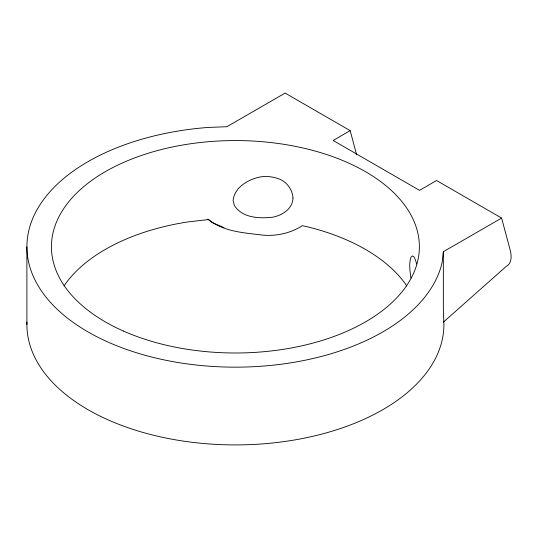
<?xml version="1.0" encoding="UTF-8"?>
<svg xmlns="http://www.w3.org/2000/svg" width="538" height="538" viewBox="0 0 538 538"><rect width="100%" height="100%" fill="white"/><g stroke="black" fill="none" stroke-linecap="round" stroke-linejoin="round"><path stroke-width="0.81" d="M443.299 322.201L506.453 266.202A45.992 18.776 48.4 0 0 510.031 249.491L501.611 218.072L443.346 251.717L443.346 308.624L443.904 324.535A208.502 120.377 0 0 1 233.25 444.906A208.502 120.377 0 0 1 26.947 322.054M443.346 251.717L442.122 262.49A208.502 120.377 0 0 1 226.31 367.044A208.502 120.377 0 0 1 27.102 252.033A208.502 120.377 0 0 1 208.186 127.432L226.854 126.726L285.12 93.087L350.164 130.64L356.64 154.803M350.164 130.64L333.13 140.472L419.532 190.358L436.567 180.519L501.611 218.072M223.976 227.621L212.073 222.557L207.803 219.174M406.641 286.048L405.37 283.889A183.976 106.215 0 0 0 305.806 226.404L302.067 225.671L301.414 226.296C289.195 233.754 274.474 236.7 260.284 234.837L259.417 234.689C242.066 232.698 222.692 231.111 208.663 219.544L187.789 221.938A183.976 106.215 0 0 0 64.015 285.92M410.904 278.018C410.03 271.219 408.772 264.091 410.904 257.413L412.303 255.913L413.769 256.572A31.13 4.956 83.4 0 1 416.647 263.943M26.9 246.781L26.9 324.535M292.975 198.011C292.786 208.798 282.235 215.382 272.692 217.204C259.329 218.663 242.329 218.098 234.353 205.435L233.089 200.324C234.568 187.385 247.796 179.726 259.417 177.103A31.13 24.93 19 0 1 279.673 179.154C287.137 182.375 292.598 189.84 292.975 198.011M123.41 331.045A183.976 106.215 0 0 0 417.804 260.641A183.976 106.215 0 0 0 164.998 148.649A183.976 106.215 0 0 0 123.41 331.045"/></g></svg>
